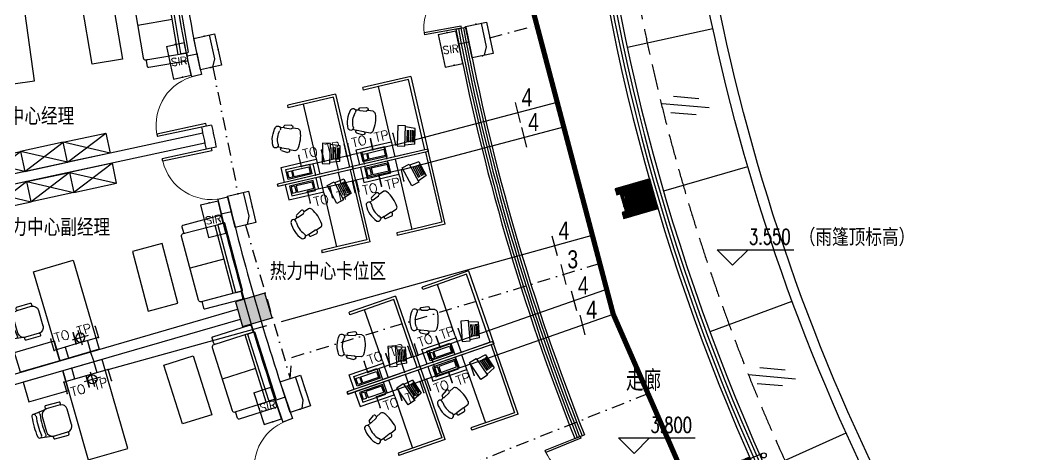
# Model space of a CAD drawing. Extents: x 13680 to 1640314, y -473492 to 65390.
# Drawn here: x 1297426 to 1316924, y -404005 to -395545 of the extents above; entities that cross this region are included whole.
import ezdxf
from ezdxf.enums import TextEntityAlignment as Align

# ---------------------------------------------------------------- set-up
doc = ezdxf.new("R2010")
doc.units = 0
doc.header["$LTSCALE"] = 1000
doc.header["$MEASUREMENT"] = 0
doc.linetypes.add('DASH', pattern=[0.35, 0.25, -0.1])
doc.linetypes.add('DASHDOT', pattern=[1, 0.5, -0.25, 0, -0.25])
for name, color, linetype in [('0-桥架', 120, 'Continuous'), ('AXIS', 1, 'Continuous'), ('COLUMN', 255, 'Continuous'), ('DIM-照明', 3, 'Continuous'), ('DIM_ELEV', 3, 'Continuous'), ('DIM_SYMB', 3, 'Continuous'), ('DM', 1, 'Continuous'), ('EQUIP-通讯', 6, 'Continuous'), ('LINE', 123, 'Continuous'), ('PUB_HATCH', 8, 'Continuous'), ('PUB_TEXT', 7, 'Continuous'), ('TEL_TEXT', 7, 'Continuous'), ('WALL', 255, 'Continuous'), ('WINDOW', 2, 'Continuous'), ('WINDOW_GROUND', 21, 'Continuous'), ('WIRE-照明', 120, 'Continuous'), ('室外建筑', 8, 'Continuous'), ('装修家具', 8, 'Continuous')]:
    doc.layers.add(name, color=color, linetype=linetype)
doc.styles.add('-DXTGEDITXT', font='GEDITXT', dxfattribs={"bigfont": 'DXT'})
doc.styles.add('_HZTXT', font='txt.shx', dxfattribs={"width": 0.8, "bigfont": 'HZTXT.shx'})
doc.styles.add('_TCH_DIM', font='SIMPLEX', dxfattribs={"bigfont": 'GBCBIG'})
doc.styles.add('_TCH_DIM_T3', font='SIMPLEX', dxfattribs={"width": 0.705882, "bigfont": 'GBCBIG'})
doc.styles.add('_TEL_DIM', font='SIMPLEX', dxfattribs={"width": 0.8, "height": 3.5, "bigfont": 'HZTXT'})
doc.styles.get("Standard").update_dxf_attribs({"font": 'haiwenrs.shx', "bigfont": 'hztxt.shx'})
doc.styles.add('宋体', font='', dxfattribs={"width": 0.8})
doc.styles.get('宋体').set_extended_font_data('SimSun')
doc.dimstyles.new('_TCH_ARROW&&100', dxfattribs={"dimtxt": 297.5, "dimasz": 200, "dimexe": 250, "dimexo": 300, "dimgap": 126.25, "dimtad": 1, "dimdec": 0, "dimzin": 0, "dimdsep": 46, "dimtxsty": '_TCH_DIM_T3', "dimcen": 0.09, "dimclrt": 7, "dimazin": 2, "dimtfac": 1, "dimtdec": 0, "dimtix": 1, "dimtmove": 2, "dimatfit": 3, "dimfxl": 1, "dimtolj": 1, "dimtzin": 0, "dimarcsym": 0})

# ---------------------------------------------------------------- blocks, each defined once
blk = doc.blocks.new('$DorLib2D$00000002')
for p, q in [((-0.5, 0), (-0.5, 0.4875)), ((-0.475, 0.4875), (-0.5, 0.4875)), ((-0.475, 0), (-0.475, 0.4875)), ((0.475, 0), (0.475, 0.4875)), ((0.475, 0.4875), (0.5, 0.4875)), ((0.5, 0), (0.5, 0.4875)), ((-0.5, 0), (-0.475, 0)), ((0.5, 0), (0.475, 0))]:
    blk.add_line(p, q)
at = {"lineweight": 13}
for centre, start, end in [((-0.4875, 0), 0, 88.53072), ((0.4875, 0), 91.46928, 180)]:
    blk.add_arc(centre, 0.4875, start, end, dxfattribs=at)
blk = doc.blocks.new('*D324')
at = {"layer": 'AXIS', "color": 0, "lineweight": -2, "transparency": 16777216}
for p, q in [((1283283, -403645), (1280033, -403645)), ((1331197, -459746), (1330689, -462956))]:
    blk.add_line(p, q, dxfattribs=at)
blk.add_arc((1340083, -403645), 59800, 180.19165, 260.80826, dxfattribs=at)
at = {"layer": 'AXIS', "color": 0, "transparency": 16777216}
for points in [[(1280250, -403845), (1280317, -403845), (1280283, -403645)], [(1330536, -462645), (1330525, -462710), (1330728, -462709)]]:
    blk.add_solid(points, dxfattribs=at)
at = {"layer": 'Defpoints', "color": 0, "transparency": 16777216}
for p in [(1283583, -403645), (1340083, -403645), (1286801, -430794), (1331244, -459450)]:
    blk.add_point(p, dxfattribs=at)
at = {"layer": 'AXIS', "color": 7, "transparency": 16777216, "insert": (1294820, -442304), "char_height": 297.5, "attachment_point": 5, "rotation": 310.5, "style": '_TCH_DIM_T3'}
blk.add_mtext('\\A1;81°', dxfattribs=at)
blk = doc.blocks.new('A$C746E4A17')
at = {"layer": 'WALL'}
h = blk.add_hatch(dxfattribs=at)
h.set_pattern_fill('ANSI31', color=8, scale=15)
h.set_pattern_definition([(45, (0, 0), (-16.83798, 16.83798), [])])
h.paths.add_polyline_path([(7582, -7466), (7582, -6866), (6952, -6866), (6952, -6986), (6952, -7346), (6952, -7466)])
h.paths.add_polyline_path([(7956, -1587), (8040, -993), (7417, -904), (7400, -1023), (7349, -1379), (7332, -1498)])
h.paths.add_polyline_path([(8450, -15501), (8576, -16088), (7892, -16235), (7867, -16118), (7935, -16103), (7859, -15751), (7791, -15766), (7766, -15649)])
h.paths.add_polyline_path([(12385, -26364), (12670, -26892), (12054, -27224), (11997, -27119), (12058, -27085), (11887, -26769), (11826, -26802), (11769, -26696)])
h.paths.add_polyline_path([(7664, -9712), (7707, -10310), (7008, -10360), (7000, -10240), (7070, -10235), (7044, -9876), (6974, -9881), (6966, -9762)])
h.paths.add_polyline_path([(10015, -21024), (10223, -21587), (9566, -21830), (9525, -21717), (9590, -21693), (9466, -21355), (9400, -21379), (9359, -21267)])
h.paths.add_polyline_path([(10030, 6841), (10238, 7404), (9581, 7646), (9539, 7533), (9605, 7509), (9480, 7171), (9415, 7196), (9373, 7083)])
h.paths.add_polyline_path([(15454, 17042), (15811, 17524), (15247, 17940), (15176, 17844), (15232, 17802), (15019, 17512), (14962, 17554), (14891, 17457)])
h.paths.add_polyline_path([(8437, 1220), (8564, 1806), (7879, 1954), (7854, 1836), (7922, 1822), (7847, 1470), (7778, 1484), (7753, 1367)])
h.paths.add_polyline_path([(12357, 12089), (12642, 12617), (12026, 12949), (11969, 12844), (12030, 12810), (11859, 12494), (11798, 12527), (11741, 12421)])
at = {"layer": 'WALL', "color": 2}
blk.add_lwpolyline([(12357, 12089), (12642, 12617), (12026, 12949), (11969, 12844), (12030, 12810), (11859, 12494), (11798, 12527), (11741, 12421), (12357, 12089)], dxfattribs=at)
blk = doc.blocks.new('$DorLib2D$00000001')
for p, q in [((0.45, 0.975), (0.5, 0.975)), ((0.45, 0), (0.45, 0.975)), ((0.5, 0), (0.5, 0.975)), ((0.5, 0), (0.45, 0))]:
    blk.add_line(p, q)
at = {"lineweight": 13}
blk.add_arc((0.475, 0), 0.975, 91.4693, 180, dxfattribs=at)
blk = doc.blocks.new('A$C4CDD4A0C')
at = {"layer": '装修家具', "color": 8}
for p, q in [((1426, 1634), (1426, 1335)), ((1264, 1482), (1593, 1482)), ((386, 1218), (386, 1188)), ((682, 1234), (402, 1234)), ((685, 1173), (405, 1173)), ((682, 1172), (682, 1172)), ((697, 1188), (697, 1218)), ((222, 1146), (139, 1139)), ((371, 1167), (222, 1146)), ((260, 1116), (258, 1094)), ((288, 1056), (288, 744)), ((794, 744), (794, 1056)), ((794, 1056), (794, 1056)), ((139, 663), (222, 654)), ((222, 654), (371, 633)), ((258, 709), (259, 686)), ((386, 612), (386, 582)), ((395, 628), (682, 628)), ((682, 628), (682, 628)), ((697, 582), (697, 612)), ((402, 566), (682, 566))]:
    blk.add_line(p, q, dxfattribs=at)
for points in [[(917, 1400), (917, 1800), (117, 1800), (117, 1400)], [(1717, 0), (1717, 1800), (917, 1800), (917, 0)]]:
    blk.add_lwpolyline(points, close=True, dxfattribs=at)
blk.add_circle((1425, 1482), 86.5, dxfattribs=at)
for centre, radius, start, end in [((405, 1056), 117, 90, 180), ((402, 1218), 15.6, 90, 180), ((402, 1188), 15.6, 180, 261.0411), ((682, 1218), 15.6, 0, 90), ((682, 1188), 15.6, 270, 0), ((678, 1056), 117, 0, 88.0898), ((1453, 898), 1374, 171.4477, 179.9347), ((133, 1101), 38.4, 81.1166, 176.8521), ((118, 1087), 55.7, 6.303, 68.0435), ((1455, 900), 1296, 171.4477, 188.5523), ((230, 1117), 30.1, 357.8693, 100.843), ((1539, 901), 1296, 171.4477, 188.5523), ((1453, 902), 1374, 180.0653, 188.5523), ((136, 705), 41.7, 190.1524, 273.9531), ((137, 700), 37.3, 272.6932, 11.282), ((227, 686), 32.5, 262.6639, 359.9194), ((405, 744), 117, 180, 266.9085), ((402, 612), 15.6, 90, 180), ((678, 744), 117, 271.9102, 0), ((682, 612), 15.6, 0, 90), ((402, 582), 15.6, 180, 270), ((682, 582), 15.6, 270, 0)]:
    blk.add_arc(centre, radius, start, end, dxfattribs=at)
blk = doc.blocks.new('A$C78CF44EF')
at = {"layer": '装修家具', "color": 8}
for p, q in [((2574, 1083), (1204, 1083)), ((1889, 1083), (1889, 401))]:
    blk.add_line(p, q, dxfattribs=at)
at = {"layer": '装修家具', "color": 4}
blk.add_line((2563, 1138), (1215, 1138), dxfattribs=at)
at = {"layer": '装修家具', "color": 4, "flags": 128}
for points in [[(1204, 478, -0.414214), (1182, 456), (1071, 456, -0.414216), (1049, 478), (1049, 1226, -0.198904), (1056, 1242, -0.198911), (1071, 1248), (1182, 1248, -0.414211), (1204, 1226, -0.414211)], [(1204, 1149), (1204, 1270, -0.198896), (1208, 1278, -0.198912), (1215, 1281), (2563, 1281, -0.414208), (2574, 1270), (2574, 1149)], [(1204, 1226), (1204, 445, 0.414215), (1248, 401), (2530, 401, 0.414214), (2574, 445), (2574, 1226)], [(2574, 1226, -0.414214), (2596, 1248), (2707, 1248, -0.198912), (2723, 1242, -0.198912), (2729, 1226), (2729, 478, -0.414218), (2707, 456), (2596, 456, -0.414216), (2574, 478, -0.414216)]]:
    blk.add_lwpolyline(points, format="xyb", dxfattribs=at)
at = {"layer": '装修家具', "color": 4}
blk.add_lwpolyline([(2489, -599), (1289, -599), (1289, 1), (2489, 1)], close=True, dxfattribs=at)
at = {"layer": '装修家具', "color": 8}
for centre, start, end in [((1215, 1149), 180, 270), ((2563, 1149), 270, 0)]:
    blk.add_arc(centre, 11, start, end, dxfattribs=at)
blk = doc.blocks.new('A$C44F7551D')
at = {"layer": '装修家具', "color": 8}
for p, q in [((0, 400), (850, 0)), ((850, 400), (0, 0))]:
    blk.add_line(p, q, dxfattribs=at)
blk.add_lwpolyline([(0, 400), (0, 0), (850, 0), (850, 400)], close=True, dxfattribs=at)
blk = doc.blocks.new('A$C3ECB1412')
at = {"layer": '装修家具', "color": 8}
for p, q in [((0, 1500), (0, 0)), ((0, 1500), (0, 0)), ((1500, 1500), (0, 1500)), ((0, 1500), (50, 1500)), ((50, 1444), (50, 844)), ((50, 1444), (1450, 1444)), ((1450, 1444), (1450, 844)), ((1500, 1500), (1500, 544)), ((201, 1278), (496, 1355)), ((201, 1278), (227, 1087)), ((205, 1083), (588, 1184)), ((244, 1263), (466, 1322)), ((250, 1237), (473, 1295)), ((259, 1205), (482, 1263)), ((268, 1171), (491, 1229)), ((276, 1140), (499, 1199)), ((496, 1355), (567, 1176)), ((588, 1184), (626, 1037)), ((243, 937), (205, 1083)), ((626, 1037), (243, 937)), ((50, 844), (50, 0)), ((50, 844), (50, 0)), ((390, 844), (50, 844)), ((350, 144), (350, 844)), ((390, 844), (1450, 844)), ((1450, 844), (1450, 544)), ((90, 695), (90, 223)), ((289, 695), (90, 695)), ((115, 670), (115, 347)), ((239, 670), (115, 670)), ((239, 347), (239, 670)), ((289, 223), (289, 695)), ((1008, 635), (1043, 536)), ((605, 480), (646, 383)), ((1081, 386), (1038, 507)), ((1132, 400), (1108, 527)), ((1450, 544), (1500, 544)), ((90, 223), (289, 223)), ((115, 347), (239, 347)), ((239, 323), (115, 323)), ((115, 323), (115, 248)), ((115, 248), (239, 248)), ((239, 248), (239, 323)), ((671, 223), (604, 333)), ((719, 246), (669, 365)), ((719, 236), (753, 168)), ((1088, 377), (1108, 304)), ((0, 0), (50, 0)), ((50, 144), (350, 144))]:
    blk.add_line(p, q, dxfattribs=at)
for centre, radius, start, end in [((1036, -39), 708, 96.8246, 125.3087), ((950, 594), 70.3, 35.575, 88.634), ((675, 488), 70.3, 133.4994, 186.5584), ((1074, 512), 36.8, 24.5799, 187.0599), ((1104, 401), 27.9, 213.3494, 358.8432), ((639, 344), 36.8, 35.0735, 197.5535), ((691, 242), 27.9, 223.2902, 8.784), ((800, 575), 489, 268.3277, 313.8056), ((797, 582), 394, 270.7801, 311.3533), ((1098, 254), 51.9, 322.3317, 140.7492), ((795, 137), 51.9, 81.3842, 259.8017)]:
    blk.add_arc(centre, radius, start, end, dxfattribs=at)
blk = doc.blocks.new('$equip$00001847')
for p, q in [((-0.5, 0.499), (-0.5, 0.999)), ((0.5, 0.999), (0.5, 0.499)), ((0.5, 0.499), (-0.5, 0.499)), ((0, 0.5), (0, 0))]:
    blk.add_line(p, q)
for p in [(-0.5, 0.999), (0.5, 0.999), (-0.5, 0.499), (0.5, 0.499), (0, 0)]:
    blk.add_point(p)
at = {"color": 7, "style": '_TEL_DIM'}
blk.add_attdef('$TEXT$', text='', height=0.4, dxfattribs=at).set_placement((0, 0.999), align=Align.MIDDLE_CENTER)
at = {"color": 7, "style": '_TEL_DIM', "flags": 1}
blk.add_attdef('A', text='', height=0.00002, dxfattribs=at).set_placement((0, 0), align=Align.MIDDLE_CENTER)
blk = doc.blocks.new('$equip$00001867')
for p, q in [((-0.5, 0.499), (-0.5, 0.999)), ((0.5, 0.999), (0.5, 0.499)), ((0.5, 0.499), (-0.5, 0.499)), ((0, 0.5), (0, 0))]:
    blk.add_line(p, q)
for p in [(-0.5, 0.999), (0.5, 0.999), (-0.5, 0.499), (0.5, 0.499), (0, 0)]:
    blk.add_point(p)
at = {"color": 7, "style": '_TEL_DIM'}
blk.add_attdef('$TEXT$', text='', height=0.4, dxfattribs=at).set_placement((0, 0.999), align=Align.MIDDLE_CENTER)
at = {"color": 7, "style": '_TEL_DIM', "flags": 1}
blk.add_attdef('A', text='', height=0.00002, dxfattribs=at).set_placement((0, 0), align=Align.MIDDLE_CENTER)
blk = doc.blocks.new('$equip$00001889')
for p, q in [((-0.65, 0.35), (-0.65, -0.35)), ((0.65, 0.35), (-0.65, 0.35)), ((0.65, 0.35), (0.65, -0.35)), ((-0.65, -0.35), (0.65, -0.35))]:
    blk.add_line(p, q)
for p in [(-0.65, 0), (0, 0.35), (0.65, 0), (0, -0.35)]:
    blk.add_point(p)
at = {"color": 7, "style": '_TEL_DIM'}
blk.add_attdef('$TEXT$', text='', height=0.3, dxfattribs=at).set_placement((-0.02, -0.003), align=Align.MIDDLE_CENTER)
at = {"color": 7, "style": '_TEL_DIM', "flags": 1}
blk.add_attdef('A', text='', height=0.00002, dxfattribs=at).set_placement((0, 0), align=Align.MIDDLE_CENTER)
blk = doc.blocks.new('$equip$00001876')
at = {"color": 0, "linetype": 'Continuous'}
blk.add_lwpolyline([(-0.625, 0.415), (0.625, 0.415), (0.625, -0.415), (-0.625, -0.415)], close=True, dxfattribs=at)
blk.add_lwpolyline([(0.625, 0.075), (0.325, 0.215), (-0.625, 0.215)], dxfattribs=at)
for p in [(0, 0.415), (-0.625, 0), (0.625, 0), (0, -0.415)]:
    blk.add_point(p)
at = {"layer": 'TEL_TEXT', "style": '_TEL_DIM', "flags": 1}
blk.add_attdef('A', text='', height=0.00002, dxfattribs=at).set_placement((0, 0), align=Align.MIDDLE_CENTER)
blk = doc.blocks.new('$TelecSys$00000095')
blk.add_line((0.4, 0.4), (-0.4, -0.4))
at = {"width": 0.8}
blk.add_attdef('N', text='', height=1, dxfattribs=at).set_placement((-0.017, 1.056), align=Align.MIDDLE)
blk = doc.blocks.new('2FX')
at = {"layer": 'PUB_HATCH'}
for points in [[(1300079.8, -415059.3), (1300191.4, -415443.4), (1300767.5, -415276), (1300655.9, -414891.9)], [(1292575.5, -417187.4), (1292715, -417667.6), (1293291.2, -417500.2), (1293151.7, -417020)]]:
    blk.add_hatch(color=256, dxfattribs=at).paths.add_polyline_path(points)
at = {"layer": 'COLUMN'}
for p, q in [((1300655.9, -414891.9), (1300079.8, -415059.3)), ((1300767.5, -415276), (1300655.9, -414891.9)), ((1300079.8, -415059.3), (1300191.4, -415443.4)), ((1300191.4, -415443.4), (1300767.5, -415276)), ((1293151.7, -417020), (1292575.5, -417187.4)), ((1293291.2, -417500.2), (1293151.7, -417020)), ((1292575.5, -417187.4), (1292715, -417667.6)), ((1292715, -417667.6), (1293291.2, -417500.2))]:
    blk.add_line(p, q, dxfattribs=at)
at = {"layer": 'DIM_ELEV'}
for p, q in [((1302243.5, -416475.8), (1301943.5, -416175.8)), ((1301943.5, -416175.8), (1303430.5, -416175.8)), ((1302243.5, -416475.8), (1302543.5, -416175.8)), ((1300327.2, -420137.4), (1300027.2, -419837.4)), ((1300027.2, -419837.4), (1301514.2, -419837.4)), ((1300327.2, -420137.4), (1300627.2, -419837.4))]:
    blk.add_line(p, q, dxfattribs=at)
at = {"layer": 'DIM_SYMB'}
for points in [[(1300341, -412064.6, 0, 0, 0), (1300234, -411611.6, 80, 0, 0), (1300165, -411319.7, 0, 0, 0)], [(1301477.9, -416181.2, 0, 0, 0), (1301693.6, -416837.9, 80, 0, 0), (1301787.2, -417122.9, 0, 0, 0)]]:
    blk.add_lwpolyline(points, format="xyseb", dxfattribs=at)
at = {"layer": 'DM', "color": 6, "linetype": 'ByBlock'}
blk.add_line((1302541.7, -420257.1), (1302827.7, -420130.9), dxfattribs=at)
blk.add_circle((1302847.8, -420176.5), 50, dxfattribs=at)
at = {"layer": 'LINE', "linetype": 'DASH', "ltscale": 2}
for radius, start, end in [(55400, 179.17262, 261.82632), (40400, 178.86539, 262.13356)]:
    blk.add_arc((1340083.8, -403645.3), radius, start, end, dxfattribs=at)
at = {"layer": 'WALL', "linetype": 'ByBlock'}
for p, q in [((1296861.9, -411883.8), (1297058.4, -411846.4)), ((1299176, -419848.8), (1299361.9, -419775.1))]:
    blk.add_line(p, q, dxfattribs=at)
at = {"layer": 'WALL'}
for p, q in [((1291917.5, -412768.8), (1291721.8, -412810.4)), ((1292111.9, -413749.8), (1291916.3, -413791.4)), ((1291940.8, -413907.9), (1286490.3, -415081.4)), ((1291982.6, -414103.5), (1286532.4, -415276.9)), ((1292203.7, -414178.7), (1292008.1, -414220.8)), ((1292427.7, -415153.4), (1292232.1, -415195.5)), ((1288008, -418670.6), (1292617.4, -417331.4)), ((1288063.8, -418862.7), (1292673.2, -417523.5)), ((1293683.3, -419458.5), (1293496, -419529.1))]:
    blk.add_line(p, q, dxfattribs=at)
for centre, radius, start, end in [((1309011.7, -408713), 17768.7, 184.65295, 193.33211), ((1309016.9, -408712.1), 17574, 184.64723, 193.34632), ((1338546.3, -404039.2), 47438.9, 191.81185, 192.34153), ((1338546.3, -404039.2), 47638.9, 191.81265, 192.34073), ((1338546.3, -404039.2), 47638.9, 193.54358, 198.97483), ((1338546.3, -404039.2), 47438.9, 193.54945, 198.96782)]:
    blk.add_arc(centre, radius, start, end, dxfattribs=at)
at = {"layer": 'WALL', "color": 4}
for radius, start, end in [(44000, 190.79159, 201.60841), (43800, 190.79171, 201.60829)]:
    blk.add_arc((1340083.8, -403645.3), radius, start, end, dxfattribs=at)
at = {"layer": 'WALL', "color": 8}
for radius, start, end in [(43950, 190.79162, 201.60838), (43900, 190.79165, 201.60835), (43850, 190.79168, 201.60832)]:
    blk.add_arc((1340083.8, -403645.3), radius, start, end, dxfattribs=at)
at = {"layer": 'WINDOW'}
for radius, start, end in [(55000, 179.58332, 261.41561), (54933, 179.6527, 261.34624), (54867, 179.7212, 261.27773), (40933, 179.62629, 261.37265), (40867, 179.53315, 261.46579), (40800, 179.43829, 261.56064), (54800, 179.79091, 261.20802), (41000, 179.72053, 261.27841)]:
    blk.add_arc((1340083.8, -403645.3), radius, start, end, dxfattribs=at)
at = {"layer": '室外建筑'}
for p, q in [((1300197.7, -412232.6), (1301859.6, -411874.8)), ((1300903.8, -415028.2), (1302536.3, -414553.9)), ((1301805.6, -417766.9), (1303400.5, -417178.5)), ((1302898.5, -420435.1), (1304447.9, -419735.5))]:
    blk.add_line(p, q, dxfattribs=at)
for points, format in [([(1307239.4, -424489, -0.1423211), (1301183.8, -403645.3), (1299283.8, -403645.3)], "xyb"), ([(1307070.6, -424596.1, -0.1410166), (1300984.3, -403845.3), (1299284.3, -403845.3)], "xyb"), ([(1302629.4, -415144.2, 0, 0, 0), (1302055.3, -415321.7, 80, 0, 0), (1301768.6, -415410.3, 0, 0, 0)], "xyseb"), ([(1303993, -419195, 0, 0, 0), (1303621.2, -419388.1, 80, 0, 0), (1303354.9, -419526.4, 0, 0, 0)], "xyseb")]:
    blk.add_lwpolyline(points, format=format, dxfattribs=at)
for points in [[(1300876.2, -413329.3), (1301789.5, -413409.3)], [(1301096.2, -413189.5), (1301589.5, -413236.1)], [(1301042.9, -413502.5), (1301536.2, -413542.4)], [(1302554.5, -418603.8), (1303467.7, -418683.7)], [(1302774.5, -418463.9), (1303267.8, -418510.5)], [(1302721.2, -418776.9), (1303214.4, -418816.9)]]:
    blk.add_lwpolyline(points, dxfattribs=at)
at = {"layer": 'WINDOW'}
for name, p, xscale, yscale, zscale, rotation in [('$DorLib2D$00000002', (1296837.6, -411127), -1500.000000000023, -1500.000000000023, -1500.000000000023, 280.2174666939796), ('$DorLib2D$00000001', (1291910.1, -413281.6), 999.9999999999552, -999.9999999999999, -1000, 282.003383676643), ('$DorLib2D$00000001', (1292211.1, -414688.5), -999.9999999999554, -999.9999999999554, -999.9999999999554, 282.1499999422501), ('$DorLib2D$00000001', (1293748.5, -419968.3), 999.9999999999558, -999.9999999999997, -1000, 290.6379857199125), ('$DorLib2D$00000002', (1299560.9, -420500.8), 1500.000000000024, -1500, -1500, 292.1825331905567)]:
    blk.add_blockref(name, p, dxfattribs=dict(at, xscale=xscale, yscale=yscale, zscale=zscale, rotation=rotation))
at = {"layer": 'WINDOW_GROUND', "linetype": 'ByBlock', "rotation": 44.53997548902809}
blk.add_blockref('A$C746E4A17', (1300470.2, -432654.9), dxfattribs=at)
at = {"layer": '装修家具', "linetype": 'ByBlock'}
for p, rotation in [((1289969.5, -410014.8), 279.5016843242503), ((1291366.7, -417011.5), 287.6006014747175)]:
    blk.add_blockref('A$C78CF44EF', p, dxfattribs=dict(at, rotation=rotation))
at = {"layer": '装修家具', "color": 8}
for name, p, rotation in [('A$C4CDD4A0C', (1286968.5, -413122.8), 7.866451177577682), ('A$C44F7551D', (1289226.4, -414083.7), 192.1505508488797), ('A$C3ECB1412', (1294854.1, -414558), 283.1256178418988), ('A$C44F7551D', (1289436.9, -415061.3), 12.15053188523108), ('A$C3ECB1412', (1293393.2, -414898.6), 283.1256178418988), ('A$C44F7551D', (1287775, -415419.1), 12.15053188523151), ('A$C3ECB1412', (1296165.6, -418449.2), 289.132901540699), ('A$C4CDD4A0C', (1288833.5, -420511.3), 15.9653683280415), ('A$C3ECB1412', (1294748.5, -418940.8), 289.132901540699)]:
    blk.add_blockref(name, p, dxfattribs=dict(at, rotation=rotation))
at = {"layer": '装修家具', "color": 8, "xscale": -1}
for name, p, rotation in [('A$C3ECB1412', (1294865.4, -414606.7), 283.1256178418988), ('A$C3ECB1412', (1293404.6, -414947.3), 283.1256178418988), ('A$C44F7551D', (1289226.4, -414083.7), 192.1505508488783), ('A$C44F7551D', (1287564.5, -414441.5), 192.1505508488778), ('A$C44F7551D', (1289436.9, -415061.3), 12.1505318852296), ('A$C4CDD4A0C', (1287774.5, -416866.2), 196.4346315564997), ('A$C3ECB1412', (1296182, -418496.4), 289.1329015406989), ('A$C3ECB1412', (1294764.9, -418988.1), 289.1329015406989)]:
    blk.add_blockref(name, p, dxfattribs=dict(at, rotation=rotation))
at = {"layer": '装修家具', "linetype": 'ByBlock', "xscale": -1, "rotation": 284.7993984098106}
blk.add_blockref('A$C78CF44EF', (1291788.6, -418463.8), dxfattribs=at)
at = {"layer": 'PUB_TEXT', "linetype": 'ByBlock', "style": '宋体', "width": 0.8}
for s, p in [('热力中心经理', (1287503.9, -413716.5)), ('热力中心副经理', (1287879.2, -415877.3)), ('热力中心卡位区', (1293245.1, -416734.1))]:
    blk.add_text(s, height=296.2, dxfattribs=at).set_placement(p)
at = {"layer": 'PUB_TEXT', "style": '_TCH_DIM', "width": 0.705882}
for s, p in [('3.550', (1302560.5, -416070.8)), ('3.800', (1300644.2, -419732.4))]:
    blk.add_text(s, height=297.5, dxfattribs=at).set_placement(p)
at = {"layer": 'PUB_TEXT', "linetype": 'Continuous', "ltscale": 1.1, "style": '-DXTGEDITXT', "width": 0.9}
blk.add_text('走廊', height=400, dxfattribs=at).set_placement((1300169.2, -418920.1))
at = {"layer": 'WALL', "color": 2, "style": '_HZTXT', "width": 0.8, "flags": 8}
blk.add_attdef('北', text='', height=500, rotation=8, dxfattribs=at).set_placement((1282216.6, -399376.5), align=Align.MIDDLE)
at = {"layer": '室外建筑', "style": '宋体', "width": 0.8}
blk.add_text('（雨篷顶标高）', height=296.2, dxfattribs=at).set_placement((1303530.5, -416070.8))
at = {"layer": 'AXIS'}
dim = blk.add_angular_dim_3p(base=(1286800.7, -430793.9), center=(1340082.9, -403645.3), p1=(1283582.9, -403645.3), p2=(1331244.3, -459449.7), dimstyle='_TCH_ARROW&&100', dxfattribs=at)
dim.commit()
dim.dimension.update_dxf_attribs({"geometry": '*D324', "text_midpoint": (1294819.7, -442303.7)})

msp = doc.modelspace()

# ---------------------------------------------------------------- linework, layer by layer
at = {"layer": '0-桥架', "color": 120, "const_width": 100}
msp.add_lwpolyline([(1306532.272, -392079.559), (1308958.06, -401263.847), (1311855.105, -407892.998), (1313582.04, -411286.756)], dxfattribs=at)
at = {"layer": 'WIRE-照明', "linetype": 'DASHDOT', "ltscale": 0.5}
for p, q in [((1306557.494, -395888.914), (1307474.445, -395646.725)), ((1301174.577, -396460.07), (1301663.094, -398923.894)), ((1301808.501, -399531.744), (1302679.784, -402519.63)), ((1302713.326, -402106.635), (1308697.543, -400277.504)), ((1302679.784, -402519.63), (1302713.326, -402106.635)), ((1303828.323, -405122.469), (1309641.908, -402807.165))]:
    msp.add_line(p, q, dxfattribs=at)
at = {"layer": 'WIRE-照明'}
for p, q in [((1306151.498, -395974.891), (1305954.914, -396016.961)), ((1300869.197, -396206.25), (1300672.773, -396249.057)), ((1304725.884, -397970.091), (1307868.844, -397139.96)), ((1304839.223, -398456.152), (1307996.243, -397622.308)), ((1303775.817, -398191.626), (1303849.397, -398174.469)), ((1303889.156, -398677.688), (1303962.736, -398660.53)), ((1301533.991, -399276.094), (1301338.573, -399323.283)), ((1302511.288, -401406.034), (1308576.571, -399723.291)), ((1306017.324, -401766.195), (1308794.474, -400792.316)), ((1306180.909, -402237.726), (1308958.06, -401263.847)), ((1299141.619, -402340.91), (1302222.207, -401486.236)), ((1298864.097, -402192.151), (1298798.795, -401998.405)), ((1305039.738, -402105.343), (1305167.039, -402061.179)), ((1305330.624, -402532.71), (1305203.323, -402576.874)), ((1302579.382, -402881.06), (1302388.385, -402943.79))]:
    msp.add_line(p, q, dxfattribs=at)

# ---------------------------------------------------------------- block references
msp.add_blockref('2FX', (9036.596, 16162.546))
at = {"layer": 'DIM-照明'}
ref = msp.add_blockref('$TelecSys$00000095', (1307098.363, -397343.463), dxfattribs=dict(at, xscale=350, yscale=350, zscale=350, rotation=59.44304710328404))
ref.add_attrib('N', '4', dxfattribs={"layer": '0', "color": 7, "height": 350, "width": 0.8}).set_placement((1307281.762, -397048.157), align=Align.MIDDLE)
ref = msp.add_blockref('$TelecSys$00000095', (1307225.762, -397825.811), dxfattribs=dict(at, xscale=350, yscale=350, zscale=350, rotation=59.44304710328404))
ref.add_attrib('N', '4', dxfattribs={"layer": '0', "color": 7, "height": 350, "width": 0.8}).set_placement((1307409.162, -397530.505), align=Align.MIDDLE)
ref = msp.add_blockref('$TelecSys$00000095', (1307817.078, -399934.004), dxfattribs=dict(at, xscale=350, yscale=350, zscale=350, rotation=59.44304710328404))
ref.add_attrib('N', '4', dxfattribs={"layer": '0', "color": 7, "height": 350, "width": 0.8}).set_placement((1308000.478, -399638.698), align=Align.MIDDLE)
ref = msp.add_blockref('$TelecSys$00000095', (1307988.332, -400494.281), dxfattribs=dict(at, xscale=350, yscale=350, zscale=350, rotation=59.44304710328404))
ref.add_attrib('N', '3', dxfattribs={"layer": '0', "color": 7, "height": 350, "width": 0.8}).set_placement((1308171.732, -400198.975), align=Align.MIDDLE)
ref = msp.add_blockref('$TelecSys$00000095', (1308192.139, -401003.54), dxfattribs=dict(at, xscale=350, yscale=350, zscale=350, rotation=59.44304710328404))
ref.add_attrib('N', '4', dxfattribs={"layer": '0', "color": 7, "height": 350, "width": 0.8}).set_placement((1308375.538, -400708.235), align=Align.MIDDLE)
ref = msp.add_blockref('$TelecSys$00000095', (1308357.299, -401474.519), dxfattribs=dict(at, xscale=350, yscale=350, zscale=350, rotation=59.44304710328404))
ref.add_attrib('N', '4', dxfattribs={"layer": '0', "color": 7, "height": 350, "width": 0.8}).set_placement((1308540.699, -401179.213), align=Align.MIDDLE)
at = {"layer": 'EQUIP-通讯'}
for p, xscale, yscale, zscale, rotation in [((1306354.496, -395931.903), 499.9999999999883, 499.9999999999883, 499.9999999999883, 281.9568742021446), ((1301072.033, -396162.501), 499.9999999999883, 499.9999999999883, 499.9999999999883, 282.1715570985313), ((1301735.798, -399227.819), 499.9999999999884, 499.9999999999884, 499.9999999999884, 283.4532530874595), ((1302776.66, -402816.735), 499.9999999999884, 499.9999999999884, 499.9999999999884, 288.0594362084698)]:
    msp.add_blockref('$equip$00001876', p, dxfattribs=dict(at, xscale=xscale, yscale=yscale, zscale=zscale, rotation=rotation))
ref = msp.add_blockref('$equip$00001889', (1305794.988, -396105.914), dxfattribs=dict(at, xscale=499.999999999963, yscale=499.999999999963, zscale=499.999999999963, rotation=102.0793935119841))
ref.add_attrib('$TEXT$', 'SIR', dxfattribs={"layer": '0', "color": 7, "height": 150, "rotation": 7.0572621, "style": '_TEL_DIM'}).set_placement((1305798.622, -396115.368), align=Align.MIDDLE_CENTER)
ref = msp.add_blockref('$equip$00001889', (1300513.181, -396338.608), dxfattribs=dict(at, xscale=499.999999999963, yscale=499.999999999963, zscale=499.999999999963, rotation=102.2940764083707))
ref.add_attrib('$TEXT$', 'SIR', dxfattribs={"layer": '0', "color": 7, "height": 150, "rotation": 7.271945, "style": '_TEL_DIM'}).set_placement((1300516.85, -396348.048), align=Align.MIDDLE_CENTER)
at = {"layer": 'EQUIP-通讯', "xscale": 450, "yscale": 450, "zscale": 450}
for name, p, rotation, values in [('$equip$00001867', (1304557.755, -398239.869), 13.12561784190337, {'$TEXT$': 'TP'}), ('$equip$00001867', (1303607.688, -398461.405), 13.12561784190337, {'$TEXT$': 'TP'}), ('$equip$00001847', (1304119.511, -398342.058), 13.12561784190337, {'$TEXT$': 'TO'}), ('$equip$00001847', (1303169.444, -398563.594), 13.12561784190337, {'$TEXT$': 'TO'}), ('$equip$00001867', (1298798.795, -401998.405), 16.19999994228803, {'$TEXT$': 'TP'}), ('$equip$00001847', (1298366.662, -402123.951), 16.19999994228803, {'$TEXT$': 'TO'}), ('$equip$00001867', (1305878.351, -402052.087), 19.13290154070415, {'$TEXT$': 'TP'}), ('$equip$00001867', (1304900.765, -402391.235), 19.13290154070415, {'$TEXT$': 'TP'}), ('$equip$00001847', (1305453.209, -402199.579), 19.13290154070415, {'$TEXT$': 'TO'}), ('$equip$00001847', (1304475.623, -402538.728), 19.13290154070415, {'$TEXT$': 'TO'})]:
    msp.add_blockref(name, p, dxfattribs=dict(at, rotation=rotation)).add_auto_attribs(values)
at = {"layer": 'EQUIP-通讯'}
ref = msp.add_blockref('$equip$00001847', (1304130.865, -398390.752), dxfattribs=dict(at, xscale=-449.9999999999999, yscale=450, zscale=450, rotation=193.1256178421401))
ref.add_attrib('$TEXT$', 'TO', dxfattribs={"layer": '0', "color": 7, "height": 180, "rotation": 13.1256178, "style": '_TEL_DIM'}).set_placement((1304232.952, -398828.558), align=Align.MIDDLE_CENTER)
ref = msp.add_blockref('$equip$00001867', (1304569.109, -398288.563), dxfattribs=dict(at, xscale=-449.9999999999999, yscale=450, zscale=450, rotation=193.1256178421401))
ref.add_attrib('$TEXT$', 'TP', dxfattribs={"layer": '0', "color": 7, "height": 180, "rotation": 13.1256178, "style": '_TEL_DIM'}).set_placement((1304671.196, -398726.369), align=Align.MIDDLE_CENTER)
ref = msp.add_blockref('$equip$00001867', (1303619.042, -398510.098), dxfattribs=dict(at, xscale=-449.9999999999999, yscale=450, zscale=450, rotation=193.1256178421401))
ref.add_attrib('$TEXT$', 'TP', dxfattribs={"layer": '0', "color": 7, "height": 180, "rotation": 13.1256178, "style": '_TEL_DIM'}).set_placement((1303721.129, -398947.904), align=Align.MIDDLE_CENTER)
ref = msp.add_blockref('$equip$00001847', (1303180.798, -398612.287), dxfattribs=dict(at, xscale=-449.9999999999999, yscale=450, zscale=450, rotation=193.1256178421401))
ref.add_attrib('$TEXT$', 'TO', dxfattribs={"layer": '0', "color": 7, "height": 180, "rotation": 13.1256178, "style": '_TEL_DIM'}).set_placement((1303282.885, -399050.093), align=Align.MIDDLE_CENTER)
ref = msp.add_blockref('$equip$00001889', (1301181.025, -399416.382), dxfattribs=dict(at, xscale=499.9999999999629, yscale=499.9999999999629, zscale=499.9999999999629, rotation=103.5757723972989))
ref.add_attrib('$TEXT$', 'SIR', dxfattribs={"layer": '0', "color": 7, "height": 150, "rotation": 8.553641, "style": '_TEL_DIM'}).set_placement((1301184.904, -399425.738), align=Align.MIDDLE_CENTER)
ref = msp.add_blockref('$equip$00001867', (1305894.739, -402099.325), dxfattribs=dict(at, xscale=-450.0000000000001, yscale=449.9999999999999, zscale=450, rotation=199.1329015407829))
ref.add_attrib('$TEXT$', 'TP', dxfattribs={"layer": '0', "color": 7, "height": 180, "rotation": 19.1329015, "style": '_TEL_DIM'}).set_placement((1306042.084, -402524.043), align=Align.MIDDLE_CENTER)
ref = msp.add_blockref('$equip$00001867', (1298862.905, -402188.049), dxfattribs=dict(at, xscale=-450.0000000000001, yscale=450.0000000000001, zscale=450, rotation=196.1999999422405))
ref.add_attrib('$TEXT$', 'TP', dxfattribs={"layer": '0', "color": 7, "height": 180, "rotation": 16.1999999, "style": '_TEL_DIM'}).set_placement((1298988.326, -402619.749), align=Align.MIDDLE_CENTER)
ref = msp.add_blockref('$equip$00001847', (1305469.597, -402246.817), dxfattribs=dict(at, xscale=-450.0000000000001, yscale=449.9999999999999, zscale=450, rotation=199.1329015407829))
ref.add_attrib('$TEXT$', 'TO', dxfattribs={"layer": '0', "color": 7, "height": 180, "rotation": 19.1329015, "style": '_TEL_DIM'}).set_placement((1305616.942, -402671.535), align=Align.MIDDLE_CENTER)
ref = msp.add_blockref('$equip$00001847', (1298430.773, -402313.595), dxfattribs=dict(at, xscale=-450.0000000000001, yscale=450.0000000000001, zscale=450, rotation=196.1999999422405))
ref.add_attrib('$TEXT$', 'TO', dxfattribs={"layer": '0', "color": 7, "height": 180, "rotation": 16.1999999, "style": '_TEL_DIM'}).set_placement((1298556.194, -402745.295), align=Align.MIDDLE_CENTER)
ref = msp.add_blockref('$equip$00001867', (1304917.153, -402438.473), dxfattribs=dict(at, xscale=-450.0000000000001, yscale=449.9999999999999, zscale=450, rotation=199.1329015407829))
ref.add_attrib('$TEXT$', 'TP', dxfattribs={"layer": '0', "color": 7, "height": 180, "rotation": 19.1329015, "style": '_TEL_DIM'}).set_placement((1305064.498, -402863.191), align=Align.MIDDLE_CENTER)
ref = msp.add_blockref('$equip$00001847', (1304492.011, -402585.966), dxfattribs=dict(at, xscale=-450.0000000000001, yscale=449.9999999999999, zscale=450, rotation=199.1329015407829))
ref.add_attrib('$TEXT$', 'TO', dxfattribs={"layer": '0', "color": 7, "height": 180, "rotation": 19.1329015, "style": '_TEL_DIM'}).set_placement((1304639.356, -403010.683), align=Align.MIDDLE_CENTER)
ref = msp.add_blockref('$equip$00001889', (1302238.821, -403049.241), dxfattribs=dict(at, xscale=499.999999999963, yscale=499.999999999963, zscale=499.999999999963, rotation=108.1819555183093))
ref.add_attrib('$TEXT$', 'SIR', dxfattribs={"layer": '0', "color": 7, "height": 150, "rotation": 13.1598241, "style": '_TEL_DIM'}).set_placement((1302243.439, -403058.255), align=Align.MIDDLE_CENTER)

doc.saveas('drawing.dxf')
